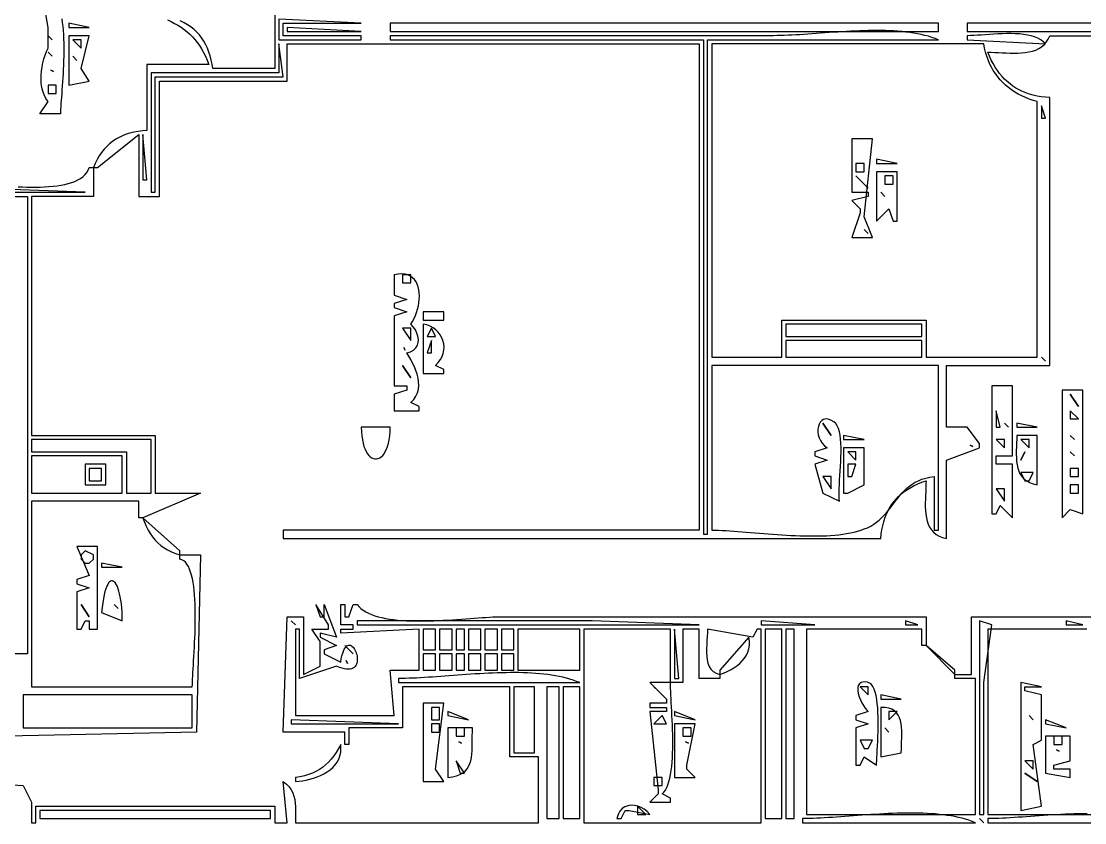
# Model space of a CAD drawing. Extents: x 0 to 792, y 0 to 1224.
# Drawn here: x 272.5 to 530.5, y 219 to 413.5 of the extents above; entities that cross this region are included whole.
import ezdxf

# ---------------------------------------------------------------- set-up
doc = ezdxf.new("R2010")
doc.units = 0
doc.layers.add('C7', color=7, linetype='CONTINUOUS')

msp = doc.modelspace()

# ---------------------------------------------------------------- linework, layer by layer
at = {"layer": 'C7'}
for points in [[(334, 463), (334, 402), (319, 402), (318.8126, 403.0659), (318.5873, 404.0947), (318.3215, 405.0853), (318.0126, 406.0366), (317.6579, 406.9475), (317.255, 407.817), (316.8012, 408.6441), (316.2939, 409.4275), (315.7305, 410.1664), (315.1085, 410.8596), (314.4253, 411.506), (313.6782, 412.1047), (312.8647, 412.6545), (311.9822, 413.1543), (311.0282, 413.6032)], [(282.3227, 414.1258), (282.4579, 413.2078), (282.5689, 412.2559), (282.6571, 411.2745), (282.7241, 410.268), (282.7715, 409.2407), (282.8008, 408.1969), (282.8136, 407.1409), (282.8114, 406.0772), (282.7959, 405.01), (282.7685, 403.9436), (282.7308, 402.8825), (282.6844, 401.8308), (282.6309, 400.7931), (282.5718, 399.7735), (282.5087, 398.7765), (282.4431, 397.8064), (282.3767, 396.8675), (282.3108, 395.9641), (282.2473, 395.1006), (282.1875, 394.2813), (282.133, 393.5106), (282.0855, 392.7928), (282.0464, 392.1322), (282.0174, 391.5331), (282, 391), (277, 391), (279, 394), (278.4772, 394.771), (278.0581, 395.6076), (277.7368, 396.4994), (277.5075, 397.4361), (277.3644, 398.4074), (277.3017, 399.4029), (277.3136, 400.4124), (277.3943, 401.4254), (277.5381, 402.4317), (277.7392, 403.4208), (277.9917, 404.3826), (278.2898, 405.3066), (278.6278, 406.1825), (279, 407), (279, 412), (278, 418)], [(284, 413), (284, 412), (289, 412), (284, 413)], [(307.9569, 413.8544), (308.8537, 413.4365), (309.7082, 412.996), (310.522, 412.5305), (311.2962, 412.0373), (312.0323, 411.5138), (312.7316, 410.9572), (313.3955, 410.3651), (314.0254, 409.7347), (314.6225, 409.0635), (315.1883, 408.3488), (315.724, 407.588), (316.2311, 406.7784), (316.7109, 405.9174), (317.1647, 405.0025), (317.5939, 404.0308), (318, 403), (303, 403), (303, 387), (301.9085, 386.915), (300.8576, 386.7797), (299.8473, 386.5931), (298.8778, 386.3541), (297.949, 386.0616), (297.0611, 385.7145), (296.2139, 385.312), (295.4077, 384.8528), (294.6424, 384.3359), (293.9181, 383.7604), (293.2349, 383.1251), (292.5927, 382.429), (291.9917, 381.6711), (291.4319, 380.8503), (290.9133, 379.9655), (290.4359, 379.0158), (290, 378), (291, 378), (301, 386), (301, 371), (306, 371), (306, 399), (337, 399), (337, 408), (437, 408), (437, 290), (336, 290), (336, 288), (481, 288), (481.1177, 289.0524), (481.2783, 290.0677), (481.4822, 291.0456), (481.7298, 291.9864), (482.0215, 292.8899), (482.3579, 293.7563), (482.7394, 294.5856), (483.1663, 295.3777), (483.6392, 296.1328), (484.1585, 296.8508), (484.7245, 297.5318), (485.3379, 298.1758), (485.999, 298.7829), (486.7083, 299.353), (487.4661, 299.8863), (488.273, 300.3826), (489.1294, 300.8421), (490.0357, 301.2648), (490.9924, 301.6508), (492, 302), (491.9876, 301.1392), (491.9565, 300.2501), (491.9152, 299.3402), (491.8726, 298.4167), (491.8373, 297.4872), (491.8181, 296.559), (491.8237, 295.6397), (491.8627, 294.7366), (491.9441, 293.8572), (492.0764, 293.0089), (492.2684, 292.1992), (492.5288, 291.4354), (492.8663, 290.725), (493.2897, 290.0754), (493.8077, 289.4941), (494.429, 288.9884), (495.1623, 288.5659), (496.0164, 288.2339), (497, 288), (497, 307), (505, 310), (505, 311), (502, 315), (497, 315), (497, 330), (522, 330), (522, 395), (520.9485, 395.0722), (519.9336, 395.1897), (518.9549, 395.3523), (518.0117, 395.5601), (517.1038, 395.813), (516.2306, 396.1111), (515.3918, 396.4543), (514.5868, 396.8427), (513.8152, 397.2762), (513.0766, 397.7549), (512.3705, 398.2787), (511.6965, 398.8477), (511.0541, 399.4619), (510.4429, 400.1211), (509.8624, 400.8255), (509.3122, 401.5751), (508.7919, 402.3698), (508.3009, 403.2096), (507.8389, 404.0946), (507.4054, 405.0247), (507, 406), (507.8206, 405.9869), (508.6814, 405.953), (509.5745, 405.9063), (510.4924, 405.855), (511.4273, 405.807), (512.3715, 405.7705), (513.3174, 405.7534), (514.2573, 405.7639), (515.1834, 405.8099), (516.0882, 405.8996), (516.9638, 406.041), (517.8027, 406.2421), (518.5972, 406.5111), (519.3395, 406.8559), (520.022, 407.2846), (520.6369, 407.8054), (521.1767, 408.4261), (521.6336, 409.155), (522, 410), (547, 410)], [(335, 414), (335, 409), (355, 409), (355, 410), (336, 410), (336, 413), (355, 413), (335, 414)], [(362, 413), (362, 411), (495, 411), (495, 413), (362, 413)], [(502, 413), (502, 411), (545, 411), (545, 413), (502, 413)], [(337, 412), (337, 411), (355, 411), (337, 412)], [(362, 410), (362, 409), (438, 409), (438, 289), (439, 289), (439, 409), (495, 409), (494.2181, 409.3087), (493.4104, 409.5905), (492.5782, 409.8463), (491.7226, 410.0772), (490.845, 410.2841), (489.9466, 410.468), (489.0285, 410.6299), (488.0922, 410.7707), (487.1386, 410.8914), (486.1693, 410.9931), (485.1852, 411.0766), (484.1878, 411.1429), (483.1782, 411.1931), (482.1577, 411.2281), (481.1275, 411.2489), (480.0888, 411.2565), (479.0429, 411.2517), (477.9911, 411.2357), (476.9345, 411.2094), (475.8745, 411.1738), (474.8122, 411.1298), (473.7488, 411.0784), (472.6857, 411.0206), (471.6241, 410.9574), (470.5651, 410.8898), (469.5101, 410.8187), (468.4603, 410.7451), (467.4169, 410.6699), (466.3811, 410.5943), (465.3543, 410.519), (464.3375, 410.4452), (463.3322, 410.3738), (462.3394, 410.3058), (461.3605, 410.2421), (460.3967, 410.1837), (459.4492, 410.1316), (458.5193, 410.0868), (457.6081, 410.0503), (456.717, 410.023), (455.8472, 410.0059), (455, 410), (362, 410)], [(502, 410), (502, 409), (521, 408), (520.4524, 408.5342), (519.8192, 408.9915), (519.1081, 409.377), (518.3271, 409.696), (517.484, 409.9536), (516.5868, 410.1552), (515.6434, 410.3058), (514.6616, 410.4109), (513.6494, 410.4755), (512.6145, 410.5049), (511.5651, 410.5044), (510.5088, 410.4791), (509.4536, 410.4342), (508.4075, 410.3751), (507.3783, 410.3069), (506.3738, 410.2349), (505.4021, 410.1643), (504.4709, 410.1002), (503.5883, 410.048), (502.762, 410.0128), (502, 410)], [(279, 410), (280, 409), (279, 410)], [(284, 410), (284, 398), (289, 399), (287, 402), (289, 410), (284, 410)], [(285, 409), (287, 407), (287, 409), (285, 409)], [(335, 408), (335, 401), (304, 401), (304, 372), (305, 372), (305, 400), (336, 400), (335, 408)], [(440, 408), (440, 332), (457, 332), (457, 341), (492, 341), (492, 332), (519, 332), (519, 394), (518.0114, 394.2831), (517.0537, 394.6081), (516.1278, 394.9744), (515.2347, 395.3815), (514.3753, 395.8288), (513.5506, 396.3158), (512.7616, 396.8418), (512.0093, 397.4064), (511.2945, 398.009), (510.6183, 398.649), (509.9816, 399.3258), (509.3853, 400.039), (508.8306, 400.788), (508.3182, 401.5721), (507.8492, 402.3909), (507.4246, 403.2438), (507.0452, 404.1302), (506.7121, 405.0495), (506.4262, 406.0013), (506.1885, 406.985), (506, 408), (440, 408)], [(279, 406), (280, 405), (279, 406)], [(285, 405), (286, 404), (285, 405)], [(279.6667, 401.6667), (280.3333, 401.3333), (279.6667, 401.6667)], [(279, 398), (279, 396), (281, 396), (281, 398), (279, 398)], [(520, 393), (520, 390), (521, 390), (520, 393)], [(302, 386), (302, 375), (303, 375), (302, 386)], [(474, 385), (474, 372), (478, 372), (478, 371), (474, 370), (476, 368), (476, 367), (474, 361), (479, 361), (477, 366), (479, 385), (474, 385)], [(480, 380), (480, 379), (485, 379), (480, 380)], [(271.7244, 373.3576), (272.7991, 373.3116), (273.8791, 373.2775), (274.9597, 373.2578), (276.0359, 373.2547), (277.103, 373.2705), (278.1561, 373.3077), (279.1905, 373.3685), (280.2012, 373.4552), (281.1836, 373.5701), (282.1327, 373.7157), (283.0438, 373.8941), (283.9119, 374.1078), (284.7324, 374.3591), (285.5003, 374.6502), (286.2109, 374.9835), (286.8593, 375.3614), (287.4407, 375.7861), (287.9503, 376.26), (288.3833, 376.7854), (288.7347, 377.3646), (289, 378), (290, 378), (290, 371), (275, 371), (275, 313), (305, 313), (305, 299), (316, 299), (302, 293), (301, 293), (301, 297), (275, 297), (275, 252), (314, 252), (314.0068, 252.5392), (314.0264, 253.1617), (314.057, 253.8617), (314.097, 254.6335), (314.1447, 255.4715), (314.1985, 256.3698), (314.2568, 257.3228), (314.3178, 258.3248), (314.38, 259.37), (314.4417, 260.4527), (314.5012, 261.5672), (314.557, 262.7079), (314.6072, 263.8689), (314.6504, 265.0446), (314.6849, 266.2292), (314.7089, 267.4171), (314.721, 268.6025), (314.7193, 269.7797), (314.7023, 270.943), (314.6683, 272.0866), (314.6157, 273.205), (314.5428, 274.2922), (314.448, 275.3427), (314.3296, 276.3507), (314.1859, 277.3105), (314.0155, 278.2164), (313.8164, 279.0626), (313.5873, 279.8435), (313.3263, 280.5534), (313.0318, 281.1864), (312.7023, 281.737), (312.3359, 282.1993), (311.9312, 282.5677), (311.4864, 282.8365), (311, 283), (311, 284), (316, 284), (315, 241), (269, 240)], [(475, 379), (475, 377), (477, 377), (477, 379), (475, 379)], [(480, 377), (480, 365), (483, 368), (484, 365), (485, 365), (485, 377), (480, 377)], [(475, 376), (478, 373), (475, 376)], [(482, 376), (482, 374), (484, 374), (484, 376), (482, 376)], [(261, 373), (261, 372), (288, 372), (261, 373)], [(481, 372), (482, 371), (481, 372)], [(260, 371), (274, 371), (274, 260), (112, 260)], [(477, 363), (478, 362), (477, 363)], [(363, 352), (363, 348), (363, 347), (366, 346), (363, 345), (363, 344), (366, 343), (363, 342), (363, 325), (366, 325), (366, 324), (363, 323), (363, 319), (369, 319), (369, 320), (367, 321), (367.7053, 321.7279), (368.2379, 322.5086), (368.6111, 323.3339), (368.8382, 324.1955), (368.9325, 325.0853), (368.9073, 325.9949), (368.7759, 326.9162), (368.5516, 327.8409), (368.2477, 328.7607), (367.8775, 329.6676), (367.4544, 330.5532), (366.9915, 331.4092), (366.5023, 332.2276), (366, 333), (366.9405, 333.2954), (367.6816, 333.719), (368.2332, 334.2507), (368.6051, 334.8705), (368.8071, 335.5585), (368.8489, 336.2947), (368.7404, 337.0592), (368.4915, 337.8319), (368.1119, 338.5929), (367.6114, 339.3223), (367, 340), (367.4104, 340.6402), (367.7825, 341.3301), (368.1137, 342.0608), (368.4011, 342.8234), (368.6422, 343.6093), (368.8341, 344.4097), (368.9741, 345.2156), (369.0595, 346.0184), (369.0876, 346.8093), (369.0557, 347.5793), (368.961, 348.3199), (368.8009, 349.022), (368.5725, 349.6771), (368.2733, 350.2762), (367.9004, 350.8105), (367.4512, 351.2714), (366.9228, 351.6499), (366.3127, 351.9373), (365.6181, 352.1248), (364.8363, 352.2036), (363.9644, 352.1649), (363, 352)], [(365, 352), (365, 350), (367, 350), (367, 352), (365, 352)], [(370, 343), (370, 341), (375, 341), (375, 343), (370, 343)], [(365, 339), (367, 336), (367, 339), (365, 339)], [(370, 340), (370, 328), (375, 328), (375, 329), (373, 330), (373.668, 330.6723), (374.2004, 331.3879), (374.6017, 332.136), (374.8766, 332.906), (375.0298, 333.6874), (375.0658, 334.4696), (374.9892, 335.2419), (374.8048, 335.9938), (374.5171, 336.7146), (374.1307, 337.3938), (373.6503, 338.0207), (373.0805, 338.5847), (372.426, 339.0752), (371.6913, 339.4817), (370.881, 339.7935), (370, 340)], [(372, 339), (371, 337), (373, 337), (372, 339)], [(458, 340), (458, 337), (491, 337), (491, 340), (458, 340)], [(372, 336), (371, 333), (372, 333), (372, 336)], [(458, 336), (458, 332), (491, 332), (491, 336), (458, 336)], [(365.3333, 334.3333), (365.6667, 333.6667), (365.3333, 334.3333)], [(520, 332), (521, 331), (520, 332)], [(365, 330), (367, 327), (365, 330)], [(440, 330), (440, 290), (440.8274, 289.9928), (441.6856, 289.9721), (442.5727, 289.9392), (443.4869, 289.8952), (444.4264, 289.8414), (445.3893, 289.7791), (446.3739, 289.7094), (447.3783, 289.6335), (448.4008, 289.5528), (449.4395, 289.4683), (450.4927, 289.3815), (451.5585, 289.2934), (452.6351, 289.2054), (453.7207, 289.1185), (454.8135, 289.0342), (455.9117, 288.9536), (457.0134, 288.8779), (458.117, 288.8083), (459.2205, 288.7462), (460.3222, 288.6927), (461.4202, 288.649), (462.5127, 288.6164), (463.598, 288.596), (464.6743, 288.5893), (465.7396, 288.5972), (466.7923, 288.6212), (467.8304, 288.6624), (468.8523, 288.7221), (469.856, 288.8014), (470.8398, 288.9016), (471.8019, 289.0239), (472.7404, 289.1697), (473.6536, 289.34), (474.5397, 289.5361), (475.3968, 289.7593), (476.2231, 290.0107), (477.0168, 290.2917), (477.7762, 290.6034)], [(477.7762, 290.6033), (478.5731, 290.994), (479.3096, 291.4306), (479.9918, 291.9081), (480.6261, 292.4218), (481.2186, 292.9669), (481.7758, 293.5384), (482.3039, 294.1315), (482.8091, 294.7415), (483.2979, 295.3634), (483.7764, 295.9925), (484.2509, 296.6239), (484.7278, 297.2528), (485.2133, 297.8743), (485.7137, 298.4837), (486.2353, 299.076), (486.7844, 299.6465), (487.3672, 300.1903), (487.9901, 300.7026), (488.6593, 301.1785), (489.3812, 301.6132), (490.162, 302.0019), (491.0079, 302.3398), (491.9254, 302.622), (492.9206, 302.8436), (494, 303), (494, 290), (495, 290), (495, 330), (440, 330)], [(508, 325), (508, 294), (509, 294), (510, 296), (513, 293), (513, 306), (509, 306), (509, 308), (513, 308), (513, 325), (508, 325)], [(525, 324), (525, 293), (527, 295), (530, 294), (530, 324), (525, 324)], [(527, 323), (529, 320), (527, 323)], [(509, 319), (509, 315), (510, 315), (509, 319)], [(527, 319), (527, 317), (529, 317), (527, 319)], [(355, 315), (355.0317, 313.8981), (355.1159, 312.8809), (355.2484, 311.9486), (355.425, 311.101), (355.6416, 310.3381), (355.8938, 309.66), (356.1776, 309.0667), (356.4887, 308.5582), (356.8229, 308.1344), (357.1759, 307.7953), (357.5437, 307.541), (357.922, 307.3715), (358.3066, 307.2867), (358.6933, 307.2867), (359.0779, 307.3715), (359.4562, 307.541), (359.824, 307.7953), (360.177, 308.1344), (360.5112, 308.5582), (360.8223, 309.0667), (361.1061, 309.66), (361.3583, 310.3381), (361.5749, 311.101), (361.7515, 311.9486), (361.884, 312.8809), (361.9682, 313.8981), (362, 315), (355, 315)], [(468, 310), (465, 309), (465, 308), (468, 307), (465, 306), (467, 299), (471, 297), (470.9261, 297.6277), (470.8921, 298.3635), (470.8917, 299.195), (470.9188, 300.1095), (470.9673, 301.0946), (471.0311, 302.1379), (471.1041, 303.2269), (471.1802, 304.349), (471.2532, 305.4918), (471.3171, 306.6429), (471.3657, 307.7897), (471.3929, 308.9198), (471.3926, 310.0206), (471.3587, 311.0797), (471.2851, 312.0847), (471.1656, 313.023), (470.9942, 313.8821), (470.7647, 314.6496), (470.471, 315.3131), (470.107, 315.8599), (469.6667, 316.2777)], [(469.6666, 316.2777), (468.9402, 316.7167), (468.2777, 316.9482), (467.6832, 316.9927), (467.1608, 316.8712), (466.7146, 316.6042), (466.3486, 316.2125), (466.0669, 315.7169), (465.8736, 315.138), (465.7729, 314.4967), (465.7686, 313.8137), (465.8651, 313.1096), (466.0663, 312.4053), (466.3762, 311.7214), (466.7991, 311.0788), (467.339, 310.498), (468, 310)], [(467, 316), (469, 313), (467, 316)], [(511, 316), (512, 315), (511, 316)], [(514, 316), (514, 315), (519, 315), (514, 316)], [(472, 313), (472, 312), (477, 312), (472, 313)], [(514, 313), (513.9886, 312.0807), (513.9617, 311.1556), (513.93, 310.2312), (513.9042, 309.314), (513.8951, 308.4104), (513.9135, 307.527), (513.97, 306.6703), (514.0755, 305.8468), (514.2407, 305.0629), (514.4763, 304.3252), (514.793, 303.6402), (515.2017, 303.0143), (515.713, 302.4541), (516.3378, 301.9661), (517.0867, 301.5567), (517.9705, 301.2325), (519, 301), (519, 313), (514, 313)], [(527, 313), (528, 312), (527, 313)], [(275, 312), (275, 309), (298, 309), (298, 299), (304, 299), (304, 312), (275, 312)], [(472, 310), (472, 299), (473, 299), (477, 301), (477, 310), (472, 310)], [(502.6667, 310.6667), (503.3333, 310.3333), (502.6667, 310.6667)], [(509, 312), (511, 310), (511, 312), (509, 312)], [(515, 312), (517, 310), (517, 312), (515, 312)], [(275, 308), (275, 299), (297, 299), (297, 308), (275, 308)], [(473, 309), (475, 307), (475, 309), (473, 309)], [(516, 309), (515, 307), (516, 309)], [(527, 309), (528, 308), (527, 309)], [(288, 306), (288, 301), (293, 301), (293, 306), (288, 306)], [(289, 305), (289, 302), (292, 302), (292, 305), (289, 305)], [(473, 306), (473, 303), (474, 303), (475, 306), (473, 306)], [(527, 305), (527, 303), (529, 303), (529, 305), (527, 305)], [(467, 303), (469, 300), (469, 303), (467, 303)], [(515, 304), (516, 302), (517, 302), (518, 304), (515, 304)], [(509, 300), (511, 297), (511, 300), (509, 300)], [(527, 301), (527, 299), (529, 299), (529, 301), (527, 301)], [(302, 293), (302.386, 291.9497), (302.8109, 290.9602), (303.278, 290.0313), (303.7906, 289.1625), (304.352, 288.3535), (304.9657, 287.6041), (305.6347, 286.914), (306.3626, 286.2827), (307.1526, 285.7102), (308.008, 285.1959), (308.9321, 284.7396), (309.9284, 284.3411), (311, 284), (311, 285), (302, 293)], [(286, 286), (289, 279), (286, 278), (286, 277), (289, 276), (286, 275), (286, 266), (287, 266), (288, 268), (289, 268), (289, 266), (291, 266), (291, 286), (286, 286)], [(288, 285), (287, 284), (287, 283), (288, 282), (289, 282), (290, 283), (290, 284), (288, 285)], [(292, 282), (292, 281), (297, 281), (292, 282)], [(292, 270), (297, 268), (296.9852, 269.1105), (296.9424, 270.1657), (296.8732, 271.1631), (296.7795, 272.1001), (296.6632, 272.9742), (296.5261, 273.783), (296.3701, 274.5239), (296.1971, 275.1945), (296.0088, 275.7923), (295.8071, 276.3148), (295.594, 276.7595), (295.3711, 277.1239), (295.1404, 277.4055), (294.9038, 277.6018), (294.663, 277.7104), (294.42, 277.7286), (294.1765, 277.6541), (293.9345, 277.4844), (293.6958, 277.2169), (293.4622, 276.8492), (293.2355, 276.3788), (293.0177, 275.8031), (292.8106, 275.1197), (292.616, 274.3262), (292.4358, 273.4199), (292.2718, 272.3984), (292.1259, 271.2593), (292, 270)], [(294.6667, 277.6667), (295.3333, 277.3333), (294.6667, 277.6667)], [(257, 229), (273, 228), (275, 224), (275, 219), (276, 219), (276, 223), (334, 223), (334, 219), (337, 219), (336, 229), (336.8147, 228.3894), (337.4711, 227.7262), (337.986, 227.0142), (338.376, 226.2568), (338.6577, 225.4577), (338.8479, 224.6205), (338.9632, 223.7488), (339.0203, 222.8463), (339.0358, 221.9165), (339.0265, 220.9631), (339.009, 219.9897), (339, 219), (398, 219), (398, 235), (391, 235), (391, 252), (365, 252), (365, 242), (352, 242), (352, 238), (351, 238), (351, 241), (336, 241), (337, 269), (341, 269), (341, 255), (345, 257), (345, 263), (343, 266), (347, 266), (347, 267), (344, 272), (345, 269), (346, 269), (346, 272), (349, 264), (345, 265), (345, 264), (349, 262), (346, 261), (346, 260), (350, 258), (350.1446, 258.8174), (350.306, 259.5321), (350.4822, 260.1486), (350.671, 260.6718), (350.8705, 261.1062), (351.0787, 261.4566), (351.2936, 261.7277), (351.5132, 261.9243), (351.7354, 262.0509), (351.9583, 262.1124), (352.1799, 262.1135), (352.3981, 262.0587), (352.6109, 261.953), (352.8164, 261.8009), (353.0126, 261.6071), (353.1973, 261.3764), (353.3686, 261.1135), (353.5246, 260.8231), (353.6632, 260.5099), (353.7823, 260.1786), (353.8801, 259.8339), (353.9544, 259.4805), (354.0033, 259.1231), (354.0248, 258.7664), (354.0168, 258.4152), (353.9774, 258.0741), (353.9045, 257.7479), (353.7962, 257.4413), (353.6504, 257.1588), (353.4652, 256.9054), (353.2384, 256.6857), (352.9682, 256.5043), (352.6525, 256.366), (352.2892, 256.2755), (351.8765, 256.2375), (351.4122, 256.2568), (350.8945, 256.3379), (350.3212, 256.4857), (349.6903, 256.7048), (349, 257), (340, 254), (340, 266), (339, 266), (339, 245), (363, 245), (362, 256), (369, 256), (369, 266), (350, 265), (350, 266), (353, 266), (353, 267), (350, 267), (350, 272), (351, 272), (351, 269), (352, 269), (353, 272), (354, 272), (354.4203, 271.4877), (354.9091, 271.0177), (355.4629, 270.5882), (356.0782, 270.1978), (356.7517, 269.8449), (357.4798, 269.5279), (358.2591, 269.2452), (359.0861, 268.9953), (359.9575, 268.7767), (360.8697, 268.5877), (361.8193, 268.4269), (362.8029, 268.2925), (363.817, 268.1832), (364.8582, 268.0973), (365.923, 268.0332), (367.0079, 267.9895), (368.1096, 267.9644), (369.2246, 267.9566), (370.3493, 267.9643), (371.4805, 267.9861), (372.6146, 268.0204), (373.7481, 268.0656), (374.8777, 268.1202), (375.9998, 268.1825), (377.1111, 268.2511), (378.2081, 268.3244), (379.2873, 268.4008), (380.3453, 268.4788), (381.3786, 268.5567), (382.3839, 268.6331), (383.3575, 268.7063), (384.2962, 268.7748), (385.1964, 268.8371), (386.0547, 268.8916), (386.8677, 268.9366), (387.6318, 268.9708), (388.3437, 268.9924), (389, 269), (492, 269), (492, 262), (491, 262), (491, 266), (463, 266), (463, 221), (504, 221), (504, 254), (499, 254), (499, 255), (503, 255), (503, 269), (532, 269)], [(287, 272), (289, 269), (287, 272)], [(295, 272), (296, 271), (295, 272)], [(338, 268), (339, 267), (338, 268)], [(354, 268), (354, 267), (437, 267), (411, 268), (354, 268)], [(370, 266), (370, 261), (373, 261), (373, 266), (370, 266)], [(374, 266), (374, 261), (377, 261), (377, 266), (374, 266)], [(378, 266), (378, 261), (380, 261), (380, 266), (378, 266)], [(381, 266), (381, 261), (384, 261), (384, 266), (381, 266)], [(385, 266), (385, 261), (388, 261), (388, 266), (385, 266)], [(389, 266), (389, 261), (392, 261), (392, 266), (389, 266)], [(393, 266), (393, 256), (408, 256), (408, 266), (393, 266)], [(409, 266), (409, 219), (452, 219), (452, 266), (451, 266), (450, 264), (439, 266), (438.9786, 265.1359), (438.9257, 264.2192), (438.8583, 263.266), (438.7934, 262.2924), (438.7477, 261.3147), (438.7383, 260.349), (438.7821, 259.4116), (438.896, 258.5186), (439.0969, 257.6862), (439.4018, 256.9306), (439.8277, 256.268), (440.3914, 255.7145), (441.1098, 255.2865), (442, 255), (442, 254), (437, 254), (437, 266), (433, 266), (433, 253), (430, 253), (430, 266), (409, 266)], [(431, 266), (431, 254), (432, 254), (431, 266)], [(452, 268), (452, 267), (465, 267), (452, 268)], [(453, 266), (453, 220), (457, 220), (457, 266), (453, 266)], [(458, 266), (458, 220), (460, 220), (460, 266), (458, 266)], [(487, 268), (487, 267), (490, 267), (487, 268)], [(505, 268), (505, 221), (506, 221), (506, 253), (508, 267), (505, 268)], [(531, 266), (507, 266), (507, 221), (545, 221)], [(526, 268), (526, 267), (530, 267), (526, 268)], [(449, 264), (442, 256), (442, 255), (442.8647, 255.3241), (443.7179, 255.6947), (444.5485, 256.1123), (445.3454, 256.5778), (446.0973, 257.0916), (446.7931, 257.6545), (447.4216, 258.2671), (447.9717, 258.93), (448.4322, 259.6438), (448.7919, 260.4093), (449.0397, 261.227), (449.1644, 262.0976), (449.1549, 263.0217), (449, 264)], [(351, 262), (353, 260), (351, 262)], [(492, 262), (499, 255), (499, 256), (492, 262)], [(351.3333, 258.3333), (351.6667, 257.6667), (351.3333, 258.3333)], [(370, 260), (370, 256), (373, 256), (373, 260), (370, 260)], [(374, 260), (374, 256), (377, 256), (377, 260), (374, 260)], [(378, 260), (378, 256), (380, 256), (380, 260), (378, 260)], [(381, 260), (381, 256), (384, 256), (384, 260), (381, 260)], [(385, 260), (385, 256), (388, 256), (388, 260), (385, 260)], [(389, 260), (389, 256), (392, 256), (392, 260), (389, 260)], [(364, 254), (364, 253), (408, 253), (407.2232, 253.308), (406.422, 253.5913), (405.5975, 253.8507), (404.7507, 254.0871), (403.8827, 254.3011), (402.9946, 254.4937), (402.0874, 254.6657), (401.1623, 254.8179), (400.2201, 254.9511), (399.2621, 255.0661), (398.2893, 255.1637), (397.3027, 255.2448), (396.3034, 255.3102), (395.2926, 255.3607), (394.2711, 255.3971), (393.2402, 255.4202), (392.2008, 255.4309), (391.1541, 255.43), (390.1011, 255.4182), (389.0429, 255.3965), (387.9804, 255.3656), (386.9149, 255.3263), (385.8474, 255.2795), (384.7788, 255.226), (383.7104, 255.1665), (382.6431, 255.102), (381.578, 255.0333), (380.5162, 254.9611), (379.4588, 254.8863), (378.4068, 254.8096), (377.3612, 254.732), (376.3232, 254.6542), (375.2938, 254.5771), (374.2741, 254.5014), (373.2651, 254.428), (372.2679, 254.3577), (371.2836, 254.2914), (370.3132, 254.2298), (369.3578, 254.1737), (368.4185, 254.124), (367.4963, 254.0815), (366.5922, 254.0471), (365.7075, 254.0214), (364.843, 254.0055), (364, 254)], [(425, 253), (429, 249), (429, 248), (425, 248), (425, 247), (429, 247), (429, 246), (425, 246), (427, 227), (427, 226), (425, 224), (430, 224), (430, 225), (428, 226), (428.4064, 226.4233), (428.7701, 226.9402), (429.0931, 227.5443), (429.3775, 228.2293), (429.6254, 228.9886), (429.8387, 229.8161), (430.0197, 230.7052), (430.1703, 231.6497), (430.2927, 232.6432), (430.3889, 233.6794), (430.461, 234.7518), (430.5111, 235.8541), (430.5412, 236.9799), (430.5534, 238.1229), (430.5498, 239.2767), (430.5324, 240.4349), (430.5034, 241.5912), (430.4648, 242.7392), (430.4187, 243.8726), (430.3671, 244.9849), (430.3122, 246.0699), (430.2559, 247.1211), (430.2005, 248.1322), (430.1478, 249.0968), (430.1001, 250.0086), (430.0594, 250.8612), (430.0278, 251.6481), (430.0072, 252.3632), (430, 253), (425, 253)], [(478, 246), (475, 245), (475, 244), (478, 243), (475, 242), (475, 233), (476, 233), (477, 235), (480, 233), (480.0072, 233.5032), (480.0313, 234.1361), (480.0685, 234.8849), (480.115, 235.736), (480.1672, 236.6755), (480.2213, 237.6897), (480.2737, 238.765), (480.3205, 239.8877), (480.3581, 241.0439), (480.3828, 242.2201), (480.3907, 243.4024), (480.3783, 244.5772), (480.3417, 245.7307), (480.2773, 246.8492), (480.1813, 247.9191), (480.05, 248.9265), (479.8797, 249.8578), (479.6667, 250.6992), (479.4072, 251.4371), (479.0975, 252.0577), (478.7339, 252.5473), (478.3127, 252.8922), (477.8302, 253.0787), (476.9533, 253.1633), (476.294, 253.0406), (475.832, 252.7397), (475.5472, 252.2897), (475.4193, 251.7198), (475.4283, 251.0591), (475.5538, 250.3367), (475.7756, 249.5817), (476.0737, 248.8234), (476.4277, 248.0907), (476.8176, 247.4129), (477.223, 246.8191), (477.6239, 246.3384), (478, 246)], [(515, 253), (515, 222), (520, 223), (518, 238), (520, 239), (520, 240), (520, 250), (516, 251), (516, 252), (520, 252), (515, 253)], [(392, 252), (392, 236), (397, 236), (397, 252), (392, 252)], [(400, 252), (400, 220), (403, 220), (403, 252), (400, 252)], [(404, 252), (404, 220), (408, 220), (408, 252), (404, 252)], [(426, 252), (427, 251), (426, 252)], [(476, 252), (478, 250), (478, 252), (476, 252)], [(273, 250), (273, 242), (314, 242), (314, 250), (273, 250)], [(370, 248), (370, 230), (370, 229), (375, 229), (373, 232), (375, 248), (370, 248)], [(481, 250), (481, 249), (486, 249), (481, 250)], [(372, 247), (372, 244), (374, 244), (374, 247), (372, 247)], [(376, 246), (376, 245), (381, 244), (376, 246)], [(431, 246), (431, 245), (436, 244), (431, 246)], [(481, 247), (481, 235), (486, 236), (486.0127, 236.8674), (486.0436, 237.7577), (486.0812, 238.6608), (486.1143, 239.5667), (486.1316, 240.4652), (486.1218, 241.3462), (486.0737, 242.1997), (485.9759, 243.0155), (485.8172, 243.7837), (485.5863, 244.494), (485.2719, 245.1364), (484.8627, 245.7008), (484.3474, 246.1771), (483.7148, 246.5553), (482.9535, 246.8252), (482.0523, 246.9768), (481, 247)], [(483, 246), (483, 244), (485, 246), (483, 246)], [(338, 244), (338, 243), (364, 243), (338, 244)], [(372, 243), (372, 241), (374, 241), (374, 243), (372, 243)], [(426, 243), (429, 243), (428, 245), (426, 243)], [(431, 243), (431, 230), (436, 230), (434, 232), (434, 233), (436, 243), (431, 243)], [(517, 245), (518, 244), (517, 245)], [(521, 244), (521, 243), (526, 242), (521, 244)], [(376, 242), (376, 230), (377.1179, 230.1399), (378.0844, 230.3696), (378.9104, 230.6838), (379.6071, 231.0773), (380.1857, 231.5449), (380.6571, 232.0814), (381.0325, 232.6816), (381.3229, 233.3404), (381.5396, 234.0524), (381.6936, 234.8125), (381.7959, 235.6155), (381.8578, 236.4562), (381.8902, 237.3293), (381.9044, 238.2297), (381.9113, 239.1522), (381.9222, 240.0915), (381.948, 241.0425), (382, 242), (376, 242)], [(378, 242), (378, 240), (380, 240), (380, 242), (378, 242)], [(433, 242), (433, 240), (435, 240), (435, 242), (433, 242)], [(482, 242), (483, 241), (482, 242)], [(521, 240), (521, 231), (527, 230), (527, 232), (523, 232), (523, 233), (527, 234), (527, 240), (521, 240)], [(523, 240), (523, 238), (525, 238), (525, 240), (523, 240)], [(350, 238), (349.4538, 237.0074), (348.8867, 236.0812), (348.2948, 235.221), (347.6739, 234.4263), (347.0202, 233.6968), (346.3296, 233.0321), (345.5982, 232.4317), (344.822, 231.8954), (343.9969, 231.4227), (343.1191, 231.0133), (342.1844, 230.6666), (341.189, 230.3825), (340.1289, 230.1604), (339, 230), (339, 229), (339.8579, 229.0682), (340.7376, 229.1813), (341.6294, 229.3403), (342.5239, 229.5464), (343.4115, 229.8006), (344.2827, 230.1042), (345.1281, 230.4582), (345.938, 230.8637), (346.7031, 231.3219), (347.4138, 231.8339), (348.0606, 232.4008), (348.6339, 233.0236), (349.1244, 233.7037), (349.5224, 234.4419), (349.8185, 235.2396), (350.0031, 236.0977), (350.0667, 237.0175), (350, 238)], [(378.6667, 238.6667), (379.3333, 238.3333), (378.6667, 238.6667)], [(433.6667, 238.6667), (434.3333, 238.3333), (433.6667, 238.6667)], [(476, 239), (477, 237), (478, 237), (479, 239), (476, 239)], [(523.6667, 236.6667), (524.3333, 236.3333), (523.6667, 236.6667)], [(378, 234), (379, 231), (380, 231), (378, 234)], [(516, 234), (518, 232), (518, 234), (516, 234)], [(426, 230), (426, 228), (428, 228), (428, 230), (426, 230)], [(516, 231), (519, 229), (516, 231)], [(277, 222), (277, 220), (333, 220), (333, 222), (277, 222)], [(417, 220), (418, 220), (419, 222), (420, 222), (425, 221), (424.3475, 221.6888), (423.6246, 222.2627), (422.8517, 222.7139), (422.0489, 223.035), (421.2369, 223.2181), (420.4358, 223.2558), (419.666, 223.1404), (418.948, 222.8642), (418.302, 222.4197), (417.7484, 221.7993), (417.3076, 220.9952), (417, 220)], [(422, 223), (422, 221), (424, 221), (422, 223)], [(462, 220), (462, 219), (504, 219), (503.2205, 219.3084), (502.4159, 219.5911), (501.5875, 219.8489), (500.7364, 220.0827), (499.8636, 220.2934), (498.9704, 220.4819), (498.0579, 220.6491), (497.1272, 220.7958), (496.1795, 220.923), (495.2159, 221.0316), (494.2376, 221.1224), (493.2457, 221.1963), (492.2413, 221.2543), (491.2256, 221.2973), (490.1998, 221.326), (489.165, 221.3415), (488.1223, 221.3445), (487.0729, 221.3361), (486.0179, 221.3171), (484.9585, 221.2883), (483.8957, 221.2507), (482.8309, 221.2052), (481.765, 221.1527), (480.6993, 221.094), (479.6349, 221.0301), (478.5729, 220.9618), (477.5144, 220.8901), (476.4607, 220.8158), (475.4129, 220.7398), (474.3721, 220.663), (473.3394, 220.5864), (472.316, 220.5107), (471.3031, 220.437), (470.3018, 220.366), (469.3132, 220.2987), (468.3384, 220.236), (467.3787, 220.1787), (466.4352, 220.1278), (465.5089, 220.0842), (464.6011, 220.0487), (463.7129, 220.0222), (462.8455, 220.0057), (462, 220)], [(505, 220), (506, 219), (505, 220)], [(531.0545, 221.1701), (530.0134, 221.1694), (528.9659, 221.1567), (527.9133, 221.133), (526.857, 221.0994), (525.7984, 221.0569), (524.7387, 221.0066), (523.6792, 220.9497), (522.6214, 220.8871), (521.5664, 220.82), (520.5158, 220.7495), (519.4707, 220.6765), (518.4326, 220.6022), (517.4027, 220.5277), (516.3825, 220.4541), (515.3731, 220.3823), (514.376, 220.3135), (513.3925, 220.2488), (512.4239, 220.1892), (511.4715, 220.1359), (510.5367, 220.0898), (509.6208, 220.0521), (508.7252, 220.0239), (507.8511, 220.0061), (507, 220)], [(507, 220), (507, 219), (545, 219)]]:
    msp.add_lwpolyline(points, dxfattribs=at)

doc.saveas('drawing.dxf')
